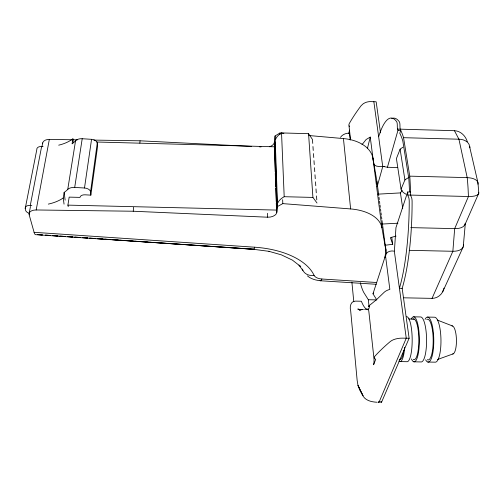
<?xml version="1.0" encoding="UTF-8"?>
<svg xmlns="http://www.w3.org/2000/svg" width="504" height="504" viewBox="0 0 504 504"><rect width="100%" height="100%" fill="white"/><g stroke="black" fill="none" stroke-linecap="round" stroke-linejoin="round"><path stroke-width="0.76" d="M477.968 184.237L477.968 182.788L469.098 144.434A14.534 10.269 -17 0 0 458.942 139.18M377.143 186.694L382.807 166.352L387.419 167.265L397.984 130.271L397.473 128.633A5.462 1.203 -87 0 1 397.303 125.906A5.387 1.172 -87.1 0 0 396.673 121.697A95.338 20.305 -88.5 0 0 378.649 136.716M394.405 250.973L395.955 227.625L407.673 191.986L410.514 192.056L410.596 194.16M403.843 297.82L432.048 298.368C436.495 298.431 440.616 295.703 442.676 291.829L463.233 246.853L465.343 223.234C464.486 227.921 458.615 228.671 454.677 228.633L410.766 227.625M376.771 183.985L376.973 181.698L372.96 158.262A38.449 24.734 -5.9 0 0 343.438 138.575L308.958 135.538M149.732 242.191L253.984 249.241L35.62 234.669A12.461 2.722 -88.6 0 1 34.089 232.3L29.188 214.874A8.694 4.92 9.7 0 1 36.181 209.966L133.226 211.233L133.61 207.32M139.847 143.149L140.074 140.805L251.603 146.425M133.226 211.233L267.542 217.205A8.448 5.097 -1.6 0 0 276.822 212.354L274.409 142.084L275.077 135.954L279.966 132.98L283.884 133.327M275.216 171.795L274.359 146.796L274.907 141.832L277.118 205.292L276.52 210.08L67.908 205.122L69.168 197.121L79.997 197.385A5.513 3.282 8.2 0 1 85.145 194.815L90.833 195.143L97.53 146.67L97.272 143.111A5.513 3.566 9.6 0 0 91.552 139.325L82.209 138.732A8.278 5.323 10 0 0 75.55 140.78A46.349 29.894 13.3 0 1 72.085 143.848L72.904 138.833A46.116 29.956 13.5 0 1 58.697 145.171M384.962 257.676L385.844 250.091L382.013 220.557M276.822 212.354L277.559 206.476L275.077 135.954M369.149 306.968L369.01 305.789L376.28 299.88L384.206 292.263A11.151 5.657 -6.1 0 1 389.85 289.403L385.591 256.328C385.295 251.773 390.72 250.28 394.336 251.194L406.256 338.203L379.172 401.902A5.128 1.014 88.8 0 1 378.397 402.009M90.833 195.143L90.556 191.873L97.272 143.111M90.556 191.873L90.531 191.684A5.777 3.471 8.4 0 0 84.496 187.998L91.552 139.325M64.046 204.133L63.246 197.971L64.153 192.415A48.611 29.182 11.7 0 0 67.744 189.428A8.669 5.179 8.8 0 1 74.699 187.431L82.209 138.732M67.744 189.428L75.55 140.78M36.181 209.966L49.335 139.413L77.496 139.841M29.188 214.874L29.484 213.331M29.308 213.343A5.764 3.27 10.1 0 1 25.603 210.344L25.231 208.473A5.777 3.289 10.2 0 1 30.29 205.393L41.63 146.494A46.116 29.956 13.5 0 0 43.092 146.57M29.163 213.331L30.486 206.445M41.958 146.746L42.695 142.916M25.231 208.473L36.798 149.682A5.468 3.408 11.8 0 1 41.63 146.494M348.875 133.169L349.518 130.164M443.999 288.105L442.676 291.829M361.998 144.68L366.143 139.501L370.245 137.088L368.323 144.85A93.681 18.875 -88.5 0 0 367.454 148.516M360.284 282.725A84.206 16.141 -88.5 0 0 363.693 292.32L368.336 299.729L376.771 299.893L372.991 293.788L385.831 254.47M465.085 224.393L478.8 193.145L477.968 182.788L477.389 181.421A15.026 7.277 -8.3 0 0 467.189 177.654M372.991 293.788L373.71 293.019M402.948 147.237A16.582 10.458 -10.5 0 0 400.113 149.215L396.415 158.533L401.045 189.132A17.073 10.275 -9.7 0 0 406.041 194.204M401.045 189.132L404.92 179.978L400.113 149.215M380.879 402.041A5.128 1.033 88.8 0 0 381.667 401.94L409.128 338.253L402.167 288.345A95.325 20.601 -88.5 0 0 412.096 201.72A5.752 1.386 -88.2 0 0 411.308 197.001A5.783 1.399 -88 0 1 410.729 195.124L410.609 194.62M432.048 298.368L452.863 251.282L454.677 228.633L468.436 196.51L468.09 188.779A89.87 25.143 -88.4 0 0 467.208 177.622L458.93 139.211L454.432 130.687L397.442 129.087M379.184 401.864L378.731 402.305L378.409 401.971M463.233 246.853C461.425 250.639 456.618 251.288 452.863 251.282L409.185 250.324M402.728 208.259L400.422 192.912L402.142 190.361M340.465 137.353C342.38 134.537 345.832 133.1 349.178 133.176M369.01 305.789L368.884 306.766M478.498 194.04C475.908 196.61 471.82 196.371 468.436 196.51L407.774 195.01L407.673 191.986M277.559 206.476L282.801 203.622L350.626 208.939A41 23.6 -5 0 1 381.906 227.758L385.844 250.091M437.485 359.522L453.279 353.821M396.037 236.099L390.386 237.636L392.704 244.295L385.094 245.253M363.453 309.355L360.889 309.645L357.79 309.059L360.436 309.739M377.994 194.147L400.422 192.912M381.566 224.072L397.914 223.209M93.92 140.093L140.074 140.805M379.172 401.902L381.667 401.94M399.773 361.589L406.81 361.702A22.523 5.305 89.4 0 0 412.184 339.898A22.523 5.305 89.4 0 0 406.646 316.695M413.841 361.815L420.865 361.935A22.51 5.683 89.2 0 0 426.586 340.15A22.51 5.683 89.2 0 0 420.62 316.953L413.633 316.827M427.89 362.048L434.908 362.162A22.497 6.054 89 0 0 440.969 340.395A22.497 6.054 89 0 0 434.574 317.211L427.6 317.085M408.7 318.969L414.149 319.07M409.128 338.253L402.476 338.14A11.623 5.342 -5.5 0 0 390.291 341.536A288.962 109.311 -10 0 0 374.85 356.271L374.384 357.002A6.754 3.043 -4.7 0 0 375.707 359.308L373.615 364.745A5.525 1.071 89.4 0 0 373.88 357.733L368.884 311.806A5.279 1.002 -89.9 0 0 367.907 309.217A93.895 17.653 -88.5 0 0 369.155 308.228M402.167 288.345L399.414 288.294A95.338 20.305 -88.5 0 0 409.229 201.65A5.752 1.367 -88.2 0 0 408.454 196.932A5.783 1.38 -88 0 1 407.887 195.054L407.774 195.01M277.874 202.759A19.757 12.014 -3.1 0 1 284.193 196.711L312.915 197.417L317.01 203.005M96.812 142.015L274.359 146.796M382.807 166.352L384.369 166.389M391.709 118.591A95.325 20.601 -88.5 0 1 399.332 121.773A5.387 1.191 -87 0 1 399.968 125.981A5.462 1.222 -87 0 0 400.144 128.709L401.001 130.92A90.109 19.461 -88.5 0 1 403.553 137.686L409.758 176.148L467.208 177.622M397.984 130.271L400.661 130.347L399.804 133.321A86.203 18.61 -88.5 0 1 402.797 140.874L408.807 178.429A86.203 18.61 -88.5 0 1 409.469 191.545M275.36 139.847A18.604 12.474 -3.7 0 1 281.534 132.93L308.561 133.68L312.455 139.476L312.738 143.401M403.553 137.686L458.93 139.211M387.419 167.265L397.574 167.542M259.459 146.822L261.028 146.897M74.699 187.431L84.496 187.998M34.083 232.312L254.734 247.212A70.793 37.624 -0.3 0 1 314.055 275.304A10.156 5.475 -3.7 0 0 321.886 279.008L376.456 282.498M376.211 284.281L320.418 280.753C315.794 280.224 310.949 279.04 307.39 275.858M45.48 235.135L50.18 235.456L45.467 235.141M58.023 235.985L52.536 235.614L57.998 235.998M60.373 236.143L65.073 236.464L59.566 236.105M72.916 236.993L67.429 236.622L72.878 237.012M75.266 237.151L80.753 237.523L74.441 237.113M87.809 238.001L82.322 237.63L87.753 238.02M90.159 238.159L95.647 238.531M97.215 238.638L102.703 239.009M105.052 239.167L110.54 239.539M112.108 239.646L118.377 240.068M119.946 240.175L125.433 240.547M127.002 240.654L133.27 241.076M134.839 241.183L148.163 242.084M89.321 238.127L95.584 238.556M97.152 238.663L110.464 239.57M112.027 239.677L253.764 249.335L269.117 251.345M377.225 402.261C372.16 402.003 366.125 400.907 363.189 396.289L358.016 385.478L357.153 380.425L350.645 310.514C349.524 306.829 350.727 300.882 355.534 301.121L361.374 301.234A93.883 17.974 -88.5 0 0 367.7 309.752M454.432 130.687C460.637 130.927 465.646 135.954 467.321 141.706M268.897 251.307L281.371 254.848L292.421 260.127L300.737 266.584L298.979 265.091L303.736 271.725A11.516 9.45 -23.8 0 0 314.055 275.304M437.34 320.072L452.579 326.006M373.647 163.51C374.793 167.196 379.783 166.333 382.738 166.585L373.848 101.713M478.573 192.238L478.8 193.145M67.908 205.122L68.229 206.64M380.501 132.892L376.167 101.777L370.799 101.619A9.387 6.445 -9.6 0 0 365.243 102.652L363.327 103.673L361.147 105.67A233.421 134.858 -16.3 0 0 349.329 123.461L348.989 124.349A5.481 3.704 -8.1 0 0 348.932 125.055L350.538 139.766M391.753 237.315L392.704 244.295M385.314 244.944L386.423 253.462M376.973 181.698L378.788 195.691M378.989 197.24L379.291 199.571M379.493 201.127L379.796 203.458M379.997 205.015L380.299 207.346M380.501 208.902L380.804 211.233M381.005 212.782L381.308 215.12M381.509 216.67L381.811 219.001M370.245 137.088L373.546 162.735M372.96 158.262L381.906 227.758M64.153 192.415L65.142 200.145M368.336 299.729L369.186 307.497M350.211 140.011L349.625 134.625A4.498 0.724 -87.7 0 0 348.944 133.34M72.904 138.833L73.307 142.657M343.438 138.575L350.626 208.939M351.899 282.19L353.795 301.783M469.785 146.349L469.886 147.722M463.409 244.421L463.497 245.643M312.959 146.538L313.242 150.457M313.469 153.594L313.746 157.513M313.973 160.65L314.257 164.575M314.477 167.712L314.761 171.631M314.987 174.768L315.265 178.693M315.491 181.831L315.775 185.749M315.995 188.887L316.279 192.805M316.506 195.943L316.783 199.868M308.561 133.68L312.915 197.417M281.534 132.93L284.193 196.711M279.966 132.98L280.029 134.549M282.643 199.697L282.801 203.622M275.266 173.357L275.719 186.637M275.776 188.2L276.224 201.487M276.28 203.049L276.52 210.08M267.441 213.312L267.542 217.205M410.514 192.056L410.495 190.273A90.109 19.461 -88.5 0 0 409.758 176.148M404.92 179.978A17.073 10.275 -9.7 0 1 409.185 177.364M274.409 142.084A7.9 5.323 -1.8 0 1 269.445 146.727M42.594 143.709A8.14 5.135 11.6 0 1 49.335 139.413M321.886 279.008A11.441 2.268 -86.6 0 1 320.084 280.495M302.986 270.44A11.516 9.45 -23.8 0 1 302.494 269.041M254.734 247.212A12.102 1.386 -86.1 0 1 253.556 249.133M63.246 197.971A48.875 29.087 11.5 0 1 48.308 204.107M31.834 205.462A48.875 29.087 11.5 0 1 30.29 205.393M349.524 126.542A5.481 3.704 -8.1 0 1 349.108 125.83M364.562 309.33A5.166 0.46 -0.5 0 1 366.855 309.261M451.943 325.918A14.049 4.076 88.8 0 1 456.435 339.658A14.049 4.076 88.8 0 1 452.642 354.003M403.805 350.23A20.387 4.63 89.4 0 1 399.294 359.213M425.055 319.328A22.504 5.865 89.1 0 1 433.768 339.57A22.504 5.865 89.1 0 1 425.647 359.85M404.693 347.294A22.529 5.116 89.4 0 1 398.885 361.021M412.858 319.196A20.368 4.971 89.3 0 1 418.83 339.356A20.368 4.971 89.3 0 1 413.324 359.44M411.251 319.076A22.516 5.494 89.3 0 1 419.385 340.055A22.516 5.494 89.3 0 1 411.421 358.942M426.775 319.448A20.355 5.305 89.1 0 1 433.182 339.608A20.355 5.305 89.1 0 1 427.335 359.673M367.378 309.21L366.843 309.21L367.378 309.21M359.881 310.01L359.478 310.118L361.985 309.532L359.881 310.01M42.342 234.927L37.642 234.606L42.336 234.927M362.943 395.609L359.919 390.304L358.016 385.478L362.943 395.609"/></g></svg>
